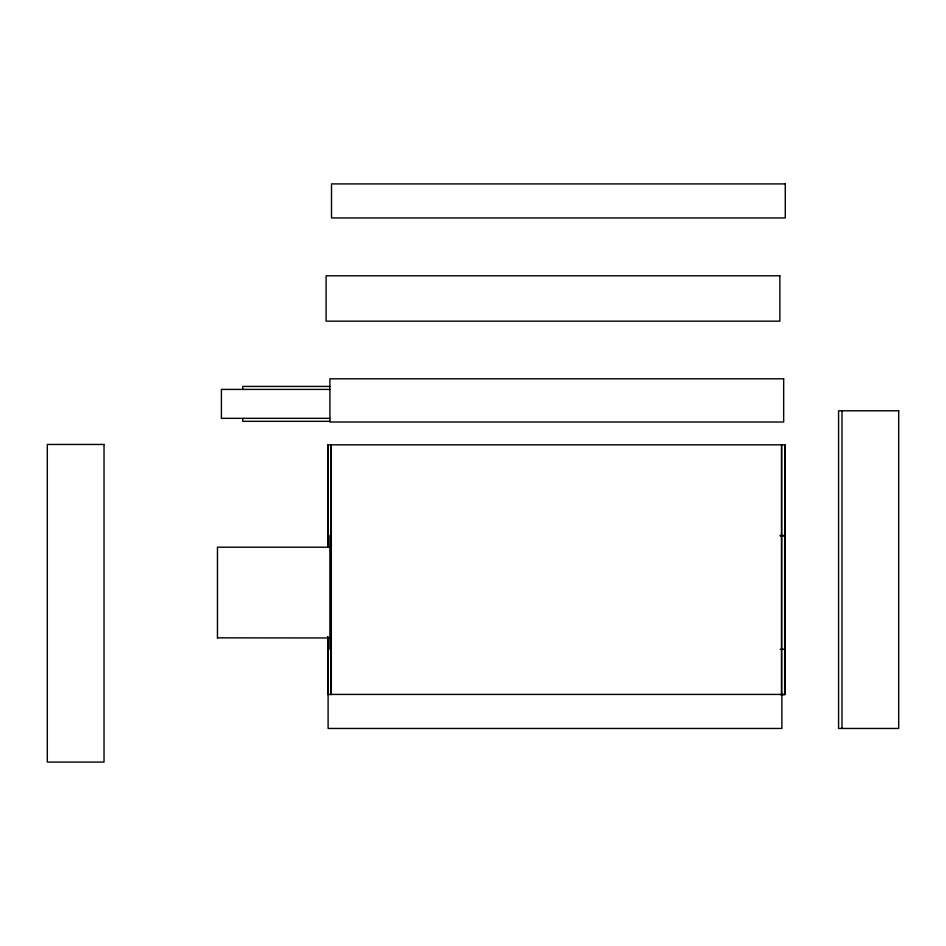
<?xml version="1.0" encoding="UTF-8"?>
<svg xmlns="http://www.w3.org/2000/svg" width="946" height="946" viewBox="0 0 946 946"><rect width="100%" height="100%" fill="white"/><g stroke="black" fill="none" stroke-linecap="round" stroke-linejoin="round"><path stroke-width="1.42" d="M329.906 386.417L242.779 386.417L242.779 388.759M329.906 389.409L221.411 389.409L221.411 418.333L329.906 418.333M329.906 421.325L242.779 421.325L242.779 418.983M780.225 535.46L784.648 535.46L784.648 694.671L780.214 694.671M780.214 535.862L784.648 535.862M330.899 547.202L217.462 547.202L217.462 637.959M217.462 637.852L330.899 637.959M780.214 649.299L784.648 649.299M785.263 694.423L327.742 694.423L327.742 636.824M841.975 410.789L841.975 728.455M785.074 694.423L785.074 444.821L327.742 444.821L327.742 546.729M784.896 444.821L784.896 694.423M781.869 694.423L781.869 728.455L328.108 728.455L328.108 694.423M781.68 444.821L781.68 694.423M781.491 444.821L781.491 694.423M331.313 444.821L331.313 694.423M331.124 444.821L331.124 694.423M330.899 649.299L330.899 694.671M329.906 535.46L329.906 649.299M327.919 444.821L327.919 546.729M327.919 636.824L327.919 694.423M785.263 183.914L331.502 183.914L331.502 217.947L785.263 217.947L785.263 183.914M779.871 275.794L326.11 275.794L326.11 321.167L779.871 321.167L779.871 275.794M783.666 378.802L329.906 378.802L329.906 422.022L783.666 422.022L783.666 378.802M898.7 410.789L838.582 410.789L838.582 728.455L898.7 728.455L898.7 410.789M104.025 444.454L47.3 444.454L47.3 762.086L104.025 762.086L104.025 444.454"/></g></svg>
